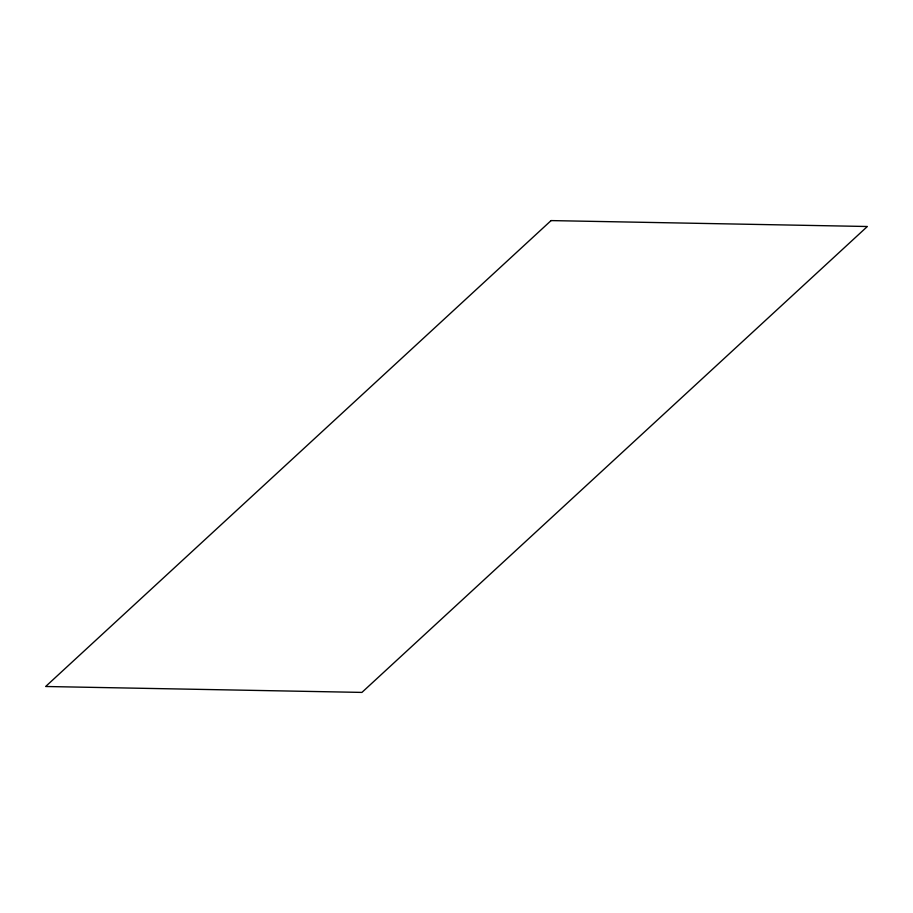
<?xml version="1.0" encoding="UTF-8"?>
<svg xmlns="http://www.w3.org/2000/svg" width="913" height="913" viewBox="0 0 913 913"><rect width="100%" height="100%" fill="white"/><g stroke="black" fill="none" stroke-linecap="round" stroke-linejoin="round"><path stroke-width="1.37" d="M551.075 220.592L45.65 686.496L361.925 692.408L867.35 226.504L551.075 220.592"/></g></svg>
